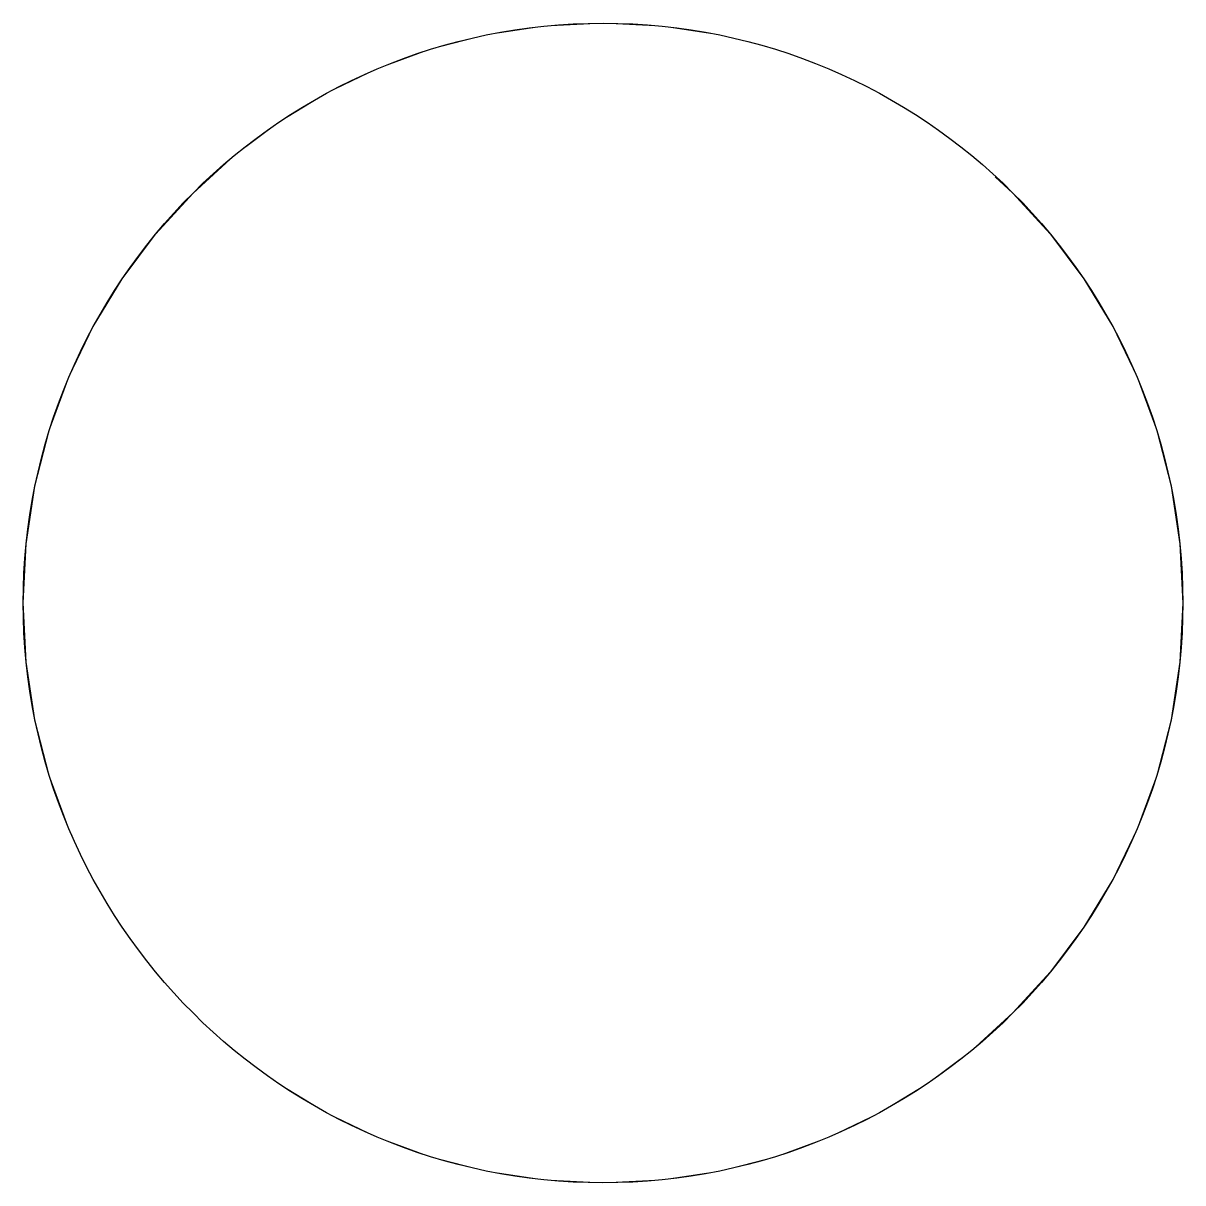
# Model space of a CAD drawing. Header units: millimetres. Extents: x -5.5 to 5.5, y -5.5 to 5.5.
import ezdxf

# ---------------------------------------------------------------- set-up
doc = ezdxf.new("R2010")
doc.units = ezdxf.units.MM
doc.linetypes.add('ACAD_ISO02W100', pattern=[15, 12, -3])
doc.layers.add('HIDDEN', color=7, linetype='ACAD_ISO02W100', lineweight=13)
doc.layers.add('VISIBLE', color=7, linetype='Continuous', lineweight=25)

msp = doc.modelspace()

# ---------------------------------------------------------------- linework, layer by layer
at = {"layer": 'HIDDEN'}
msp.add_circle((0, 0), 5.5, dxfattribs=at)
at = {"layer": 'VISIBLE'}
msp.add_circle((0, 0), 5.5, dxfattribs=at)

doc.saveas('drawing.dxf')
